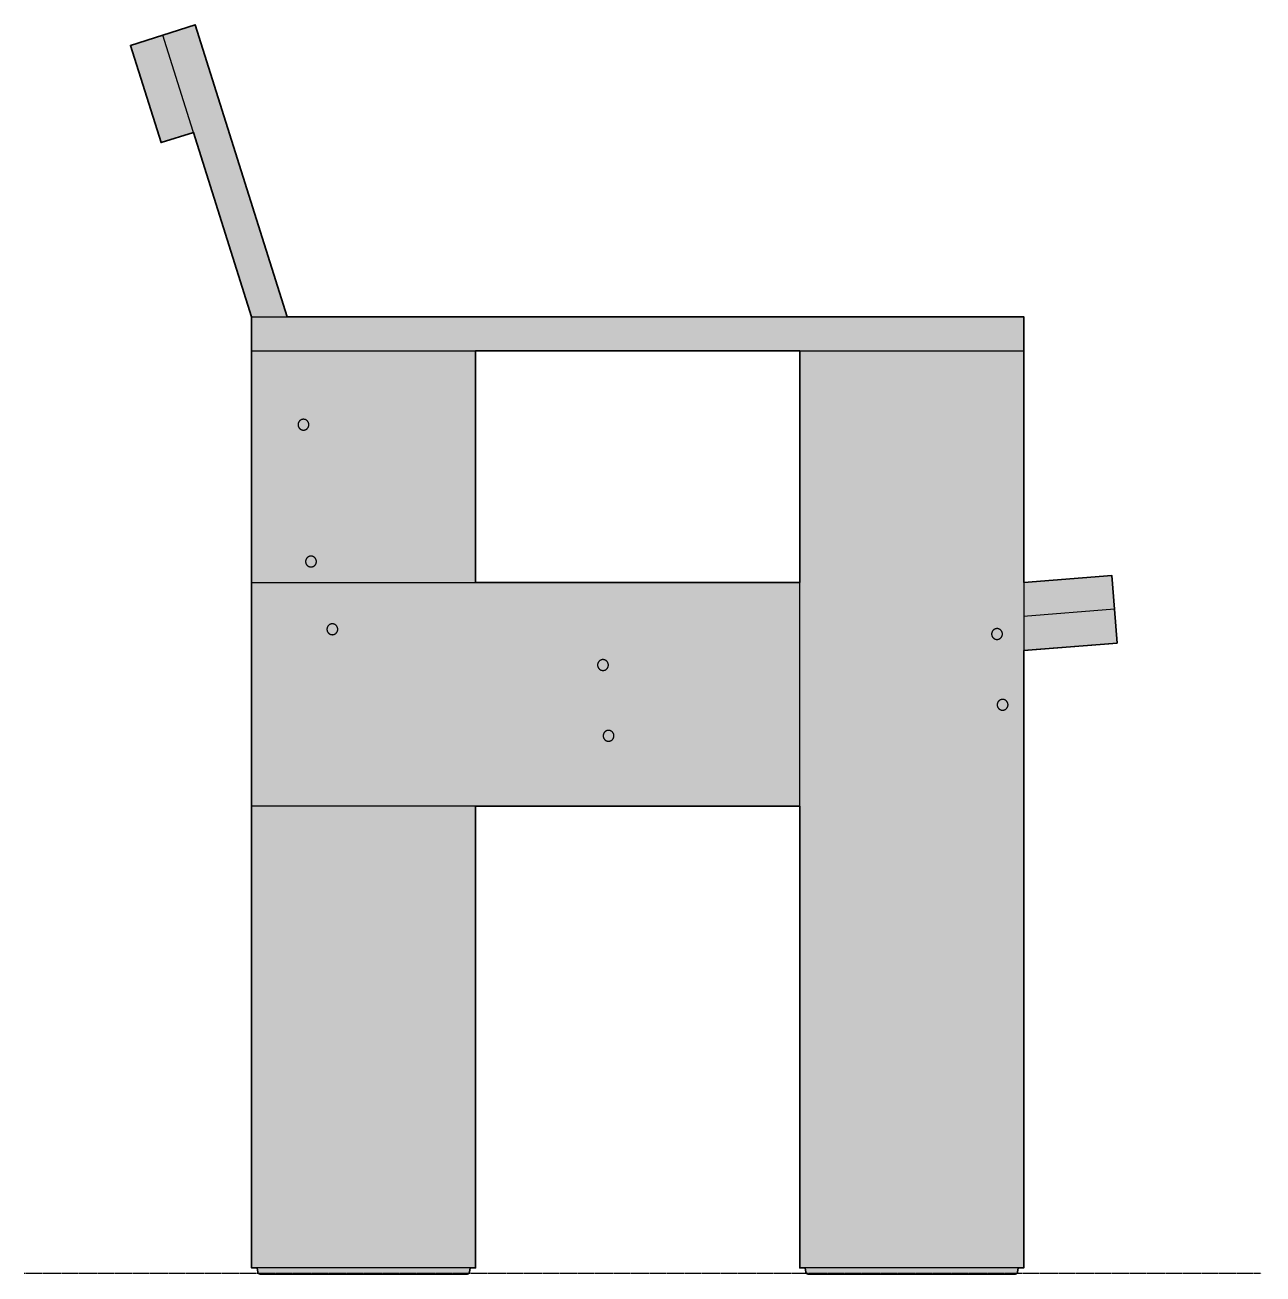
# Model space of a CAD drawing. Header units: millimetres. Extents: x 0 to 2777, y -1131 to 809.
# Drawn here: x 1975 to 2777, y 0 to 809 of the extents above; entities that cross this region are included whole.
import ezdxf

# ---------------------------------------------------------------- set-up
doc = ezdxf.new("R2010")
doc.units = ezdxf.units.MM
doc.linetypes.add('Dots', pattern=[1, 0, -1])
doc.layers.add('Blocks', color=7, linetype='Continuous')
doc.layers.add('Blocks$Fill', color=7, linetype='Continuous', true_color=0xffffff)
for name, color, linetype, lineweight, true_color in [('Blocks$Inner', 7, 'Continuous', 25, 0x007f00), ('Blocks$Outline', 7, 'Continuous', 35, 0xff3f3f), ('Groud', 7, 'Dots', 25, 0x243775)]:
    doc.layers.add(name, color=color, linetype=linetype, lineweight=lineweight, true_color=true_color)

# ---------------------------------------------------------------- blocks, each defined once
blk = doc.blocks.new('Crate Dining Bench Side')
at = {"layer": 'Blocks$Fill'}
h = blk.add_hatch(color=256, dxfattribs=at)
h.paths.add_polyline_path([(288.29, 3.51), (287.85, 0.72), (287.83, 0.67), (287.82, 0.63), (287.81, 0.58), (287.79, 0.53), (287.78, 0.48), (287.76, 0.43), (287.74, 0.39), (287.72, 0.34), (287.69, 0.3), (287.67, 0.25), (287.64, 0.21), (287.61, 0.17), (287.59, 0.13), (287.56, 0.09), (287.52, 0.05), (287.49, 0.01), (287.46, -0.03), (287.42, -0.06), (287.38, -0.1), (287.35, -0.13), (287.31, -0.17), (287.27, -0.2), (287.23, -0.23), (287.18, -0.25), (287.14, -0.28), (287.1, -0.31), (287.05, -0.33), (287.01, -0.35), (286.96, -0.37), (286.91, -0.39), (286.87, -0.41), (286.82, -0.42), (286.77, -0.44), (286.72, -0.45), (286.67, -0.46), (286.62, -0.47), (286.57, -0.48), (286.52, -0.48), (286.47, -0.49), (286.42, -0.49), (286.37, -0.49), (152.15, -0.49), (152.1, -0.49), (152.05, -0.48), (152, -0.48), (151.94, -0.47), (151.89, -0.46), (151.84, -0.45), (151.79, -0.44), (151.74, -0.42), (151.69, -0.4), (151.65, -0.39), (151.6, -0.37), (151.55, -0.34), (151.51, -0.32), (151.46, -0.3), (151.42, -0.27), (151.37, -0.24), (151.33, -0.21), (151.29, -0.18), (151.25, -0.15), (151.21, -0.12), (151.17, -0.08), (151.13, -0.04), (151.1, -0.01), (151.06, 0.03), (151.03, 0.07), (151, 0.11), (150.97, 0.15), (150.94, 0.2), (150.91, 0.24), (150.89, 0.29), (150.86, 0.33), (150.84, 0.38), (150.82, 0.43), (150.8, 0.47), (150.78, 0.52), (150.77, 0.57), (150.75, 0.62), (150.74, 0.67), (150.73, 0.72), (150.72, 0.77), (150.29, 3.51), (146.79, 3.51), (146.79, 302.51), (146.79, 619.51), (109.12, 738.97), (88.14, 732.36), (68.29, 795.3), (89.27, 801.92), (110.26, 808.53), (169.85, 619.51), (646.79, 619.51), (646.79, 597.51), (646.79, 447.51), (703.79, 451.99), (705.51, 430.06), (707.24, 408.13), (646.79, 403.37), (646.79, 3.51), (643.29, 3.51), (642.85, 0.72), (642.83, 0.67), (642.82, 0.63), (642.81, 0.58), (642.79, 0.53), (642.78, 0.48), (642.76, 0.43), (642.74, 0.39), (642.72, 0.34), (642.69, 0.3), (642.67, 0.25), (642.64, 0.21), (642.61, 0.17), (642.59, 0.13), (642.56, 0.09), (642.52, 0.05), (642.49, 0.01), (642.46, -0.03), (642.42, -0.06), (642.38, -0.1), (642.35, -0.13), (642.31, -0.17), (642.27, -0.2), (642.23, -0.23), (642.18, -0.25), (642.14, -0.28), (642.1, -0.31), (642.05, -0.33), (642.01, -0.35), (641.96, -0.37), (641.91, -0.39), (641.87, -0.41), (641.82, -0.42), (641.77, -0.44), (641.72, -0.45), (641.67, -0.46), (641.62, -0.47), (641.57, -0.48), (641.52, -0.48), (641.47, -0.49), (641.42, -0.49), (641.37, -0.49), (507.15, -0.49), (507.1, -0.49), (507.05, -0.48), (507, -0.48), (506.95, -0.47), (506.9, -0.46), (506.85, -0.45), (506.8, -0.44), (506.75, -0.42), (506.71, -0.41), (506.66, -0.39), (506.61, -0.37), (506.57, -0.35), (506.52, -0.33), (506.48, -0.31), (506.43, -0.28), (506.39, -0.25), (506.35, -0.23), (506.31, -0.2), (506.27, -0.17), (506.23, -0.13), (506.19, -0.1), (506.15, -0.06), (506.12, -0.03), (506.08, 0.01), (506.05, 0.05), (506.02, 0.09), (505.99, 0.13), (505.96, 0.17), (505.93, 0.21), (505.91, 0.25), (505.88, 0.3), (505.86, 0.34), (505.84, 0.39), (505.82, 0.43), (505.8, 0.48), (505.78, 0.53), (505.77, 0.58), (505.75, 0.63), (505.74, 0.67), (505.73, 0.72), (505.72, 0.77), (505.29, 3.51), (501.79, 3.51), (501.79, 302.51), (291.79, 302.51), (291.79, 3.51)], flags=0)
h.paths.add_polyline_path([(291.79, 447.51), (501.79, 447.51), (501.79, 597.51), (291.79, 597.51)], flags=0)
at = {"layer": 'Blocks$Inner'}
for p, q in [((146.79, 597.51), (646.79, 597.51)), ((291.79, 597.51), (291.79, 447.51)), ((705.51, 430.06), (646.78, 425.44))]:
    blk.add_line(p, q, dxfattribs=at)
for points in [[(169.85, 619.51), (110.26, 808.53), (89.27, 801.92), (68.29, 795.3), (88.14, 732.36), (109.12, 738.97)], [(501.79, 302.51), (146.79, 302.51), (146.79, 447.51), (146.79, 597.51), (146.79, 619.51), (89.27, 801.92)], [(146.79, 619.51), (646.79, 619.51), (646.79, 597.51), (646.79, 3.51), (501.79, 3.51), (501.79, 597.51)], [(146.79, 447.51), (501.79, 447.51)], [(646.79, 447.51), (703.79, 451.99), (705.51, 430.06), (707.24, 408.13), (646.78, 403.37)], [(291.79, 302.51), (291.79, 3.51), (146.79, 3.51), (146.79, 302.51)], [(288.29, 3.51), (287.85, 0.77), (287.85, 0.72), (287.83, 0.67), (287.82, 0.63), (287.81, 0.58), (287.79, 0.53), (287.78, 0.48), (287.76, 0.43), (287.74, 0.39), (287.72, 0.34), (287.69, 0.3), (287.67, 0.25), (287.64, 0.21), (287.61, 0.17), (287.59, 0.13), (287.56, 0.09), (287.52, 0.05), (287.49, 0.01), (287.46, -0.03), (287.42, -0.06), (287.38, -0.1), (287.35, -0.13), (287.31, -0.17), (287.27, -0.2), (287.23, -0.23), (287.18, -0.25), (287.14, -0.28), (287.1, -0.31), (287.05, -0.33), (287.01, -0.35), (286.96, -0.37), (286.91, -0.39), (286.87, -0.41), (286.82, -0.42), (286.77, -0.44), (286.72, -0.45), (286.67, -0.46), (286.62, -0.47), (286.57, -0.48), (286.52, -0.48), (286.47, -0.49), (286.42, -0.49), (286.37, -0.49), (286.31, -0.49), (285.22, -0.49), (284.89, -0.49), (153.68, -0.49), (153.46, -0.49), (152.28, -0.49), (152.2, -0.49), (152.15, -0.49), (152.1, -0.49), (152.05, -0.48), (152, -0.48), (151.94, -0.47), (151.89, -0.46), (151.84, -0.45), (151.79, -0.44), (151.74, -0.42), (151.69, -0.4), (151.65, -0.39), (151.6, -0.37), (151.55, -0.34), (151.51, -0.32), (151.46, -0.3), (151.42, -0.27), (151.37, -0.24), (151.33, -0.21), (151.29, -0.18), (151.25, -0.15), (151.21, -0.12), (151.17, -0.08), (151.13, -0.04), (151.1, -0.01), (151.06, 0.03), (151.03, 0.07), (151, 0.11), (150.97, 0.15), (150.94, 0.2), (150.91, 0.24), (150.89, 0.29), (150.86, 0.33), (150.84, 0.38), (150.82, 0.43), (150.8, 0.47), (150.78, 0.52), (150.77, 0.57), (150.75, 0.62), (150.74, 0.67), (150.73, 0.72), (150.72, 0.77), (150.29, 3.51)], [(643.29, 3.51), (642.85, 0.77), (642.85, 0.72), (642.83, 0.67), (642.82, 0.63), (642.81, 0.58), (642.79, 0.53), (642.78, 0.48), (642.76, 0.43), (642.74, 0.39), (642.72, 0.34), (642.69, 0.3), (642.67, 0.25), (642.64, 0.21), (642.61, 0.17), (642.59, 0.13), (642.56, 0.09), (642.52, 0.05), (642.49, 0.01), (642.46, -0.03), (642.42, -0.06), (642.38, -0.1), (642.35, -0.13), (642.31, -0.17), (642.27, -0.2), (642.23, -0.23), (642.18, -0.25), (642.14, -0.28), (642.1, -0.31), (642.05, -0.33), (642.01, -0.35), (641.96, -0.37), (641.91, -0.39), (641.87, -0.41), (641.82, -0.42), (641.77, -0.44), (641.72, -0.45), (641.67, -0.46), (641.62, -0.47), (641.57, -0.48), (641.52, -0.48), (641.47, -0.49), (641.42, -0.49), (641.37, -0.49), (641.31, -0.49), (640.22, -0.49), (639.89, -0.49), (508.68, -0.49), (508.46, -0.49), (507.28, -0.49), (507.2, -0.49), (507.15, -0.49), (507.1, -0.49), (507.05, -0.48), (507, -0.48), (506.95, -0.47), (506.9, -0.46), (506.85, -0.45), (506.8, -0.44), (506.75, -0.42), (506.71, -0.41), (506.66, -0.39), (506.61, -0.37), (506.57, -0.35), (506.52, -0.33), (506.48, -0.31), (506.43, -0.28), (506.39, -0.25), (506.35, -0.23), (506.31, -0.2), (506.27, -0.17), (506.23, -0.13), (506.19, -0.1), (506.15, -0.06), (506.12, -0.03), (506.08, 0.01), (506.05, 0.05), (506.02, 0.09), (505.99, 0.13), (505.96, 0.17), (505.93, 0.21), (505.91, 0.25), (505.88, 0.3), (505.86, 0.34), (505.84, 0.39), (505.82, 0.43), (505.8, 0.48), (505.78, 0.53), (505.77, 0.58), (505.75, 0.63), (505.74, 0.67), (505.73, 0.72), (505.72, 0.77), (505.29, 3.51)]]:
    blk.add_lwpolyline(points, dxfattribs=at)
for points in [[(183.85, 549.63), (183.85, 549.75), (183.85, 549.87), (183.83, 549.99), (183.82, 550.11), (183.8, 550.23), (183.78, 550.35), (183.75, 550.47), (183.72, 550.58), (183.69, 550.7), (183.65, 550.81), (183.6, 550.93), (183.56, 551.04), (183.51, 551.15), (183.45, 551.26), (183.39, 551.36), (183.33, 551.47), (183.27, 551.57), (183.2, 551.67), (183.13, 551.76), (183.05, 551.86), (182.97, 551.95), (182.89, 552.04), (182.81, 552.13), (182.72, 552.21), (182.63, 552.29), (182.54, 552.37), (182.44, 552.44), (182.34, 552.51), (182.24, 552.58), (182.14, 552.64), (182.03, 552.7), (181.93, 552.76), (181.82, 552.81), (181.71, 552.86), (181.59, 552.9), (181.48, 552.94), (181.37, 552.98), (181.25, 553.01), (181.13, 553.04), (181.01, 553.07), (180.89, 553.09), (180.78, 553.1), (180.66, 553.12), (180.53, 553.13), (180.41, 553.13), (180.29, 553.13), (180.17, 553.13), (180.05, 553.12), (179.93, 553.1), (179.81, 553.09), (179.69, 553.07), (179.57, 553.04), (179.46, 553.01), (179.34, 552.98), (179.23, 552.94), (179.11, 552.9), (179, 552.86), (178.89, 552.81), (178.78, 552.76), (178.67, 552.7), (178.57, 552.64), (178.47, 552.58), (178.37, 552.51), (178.27, 552.44), (178.17, 552.37), (178.08, 552.29), (177.99, 552.21), (177.9, 552.13), (177.82, 552.04), (177.73, 551.95), (177.66, 551.86), (177.58, 551.76), (177.51, 551.67), (177.44, 551.57), (177.37, 551.47), (177.31, 551.36), (177.25, 551.26), (177.2, 551.15), (177.15, 551.04), (177.1, 550.93), (177.06, 550.81), (177.02, 550.7), (176.99, 550.58), (176.96, 550.47), (176.93, 550.35), (176.91, 550.23), (176.89, 550.11), (176.87, 549.99), (176.86, 549.87), (176.86, 549.75), (176.85, 549.63), (176.86, 549.51), (176.86, 549.39), (176.87, 549.27), (176.89, 549.15), (176.91, 549.03), (176.93, 548.91), (176.96, 548.79), (176.99, 548.68), (177.02, 548.56), (177.06, 548.45), (177.1, 548.33), (177.15, 548.22), (177.2, 548.11), (177.25, 548), (177.31, 547.9), (177.37, 547.79), (177.44, 547.69), (177.51, 547.59), (177.58, 547.5), (177.66, 547.4), (177.73, 547.31), (177.82, 547.22), (177.9, 547.13), (177.99, 547.05), (178.08, 546.97), (178.17, 546.89), (178.27, 546.82), (178.37, 546.75), (178.47, 546.68), (178.57, 546.62), (178.67, 546.56), (178.78, 546.5), (178.89, 546.45), (179, 546.4), (179.11, 546.36), (179.23, 546.32), (179.34, 546.28), (179.46, 546.25), (179.57, 546.22), (179.69, 546.19), (179.81, 546.17), (179.93, 546.16), (180.05, 546.14), (180.17, 546.13), (180.29, 546.13), (180.41, 546.13), (180.53, 546.13), (180.66, 546.14), (180.78, 546.16), (180.89, 546.17), (181.01, 546.19), (181.13, 546.22), (181.25, 546.25), (181.37, 546.28), (181.48, 546.32), (181.59, 546.36), (181.71, 546.4), (181.82, 546.45), (181.93, 546.5), (182.03, 546.56), (182.14, 546.62), (182.24, 546.68), (182.34, 546.75), (182.44, 546.82), (182.54, 546.89), (182.63, 546.97), (182.72, 547.05), (182.81, 547.13), (182.89, 547.22), (182.97, 547.31), (183.05, 547.4), (183.13, 547.5), (183.2, 547.59), (183.27, 547.69), (183.33, 547.79), (183.39, 547.9), (183.45, 548), (183.51, 548.11), (183.56, 548.22), (183.6, 548.33), (183.65, 548.45), (183.69, 548.56), (183.72, 548.68), (183.75, 548.79), (183.78, 548.91), (183.8, 549.03), (183.82, 549.15), (183.83, 549.27), (183.85, 549.39), (183.85, 549.51)], [(188.73, 460.99), (188.73, 461.12), (188.72, 461.24), (188.71, 461.36), (188.7, 461.48), (188.68, 461.6), (188.66, 461.71), (188.63, 461.83), (188.6, 461.95), (188.56, 462.06), (188.53, 462.18), (188.48, 462.29), (188.44, 462.4), (188.39, 462.51), (188.33, 462.62), (188.27, 462.73), (188.21, 462.83), (188.15, 462.93), (188.08, 463.03), (188.01, 463.13), (187.93, 463.22), (187.85, 463.32), (187.77, 463.4), (187.69, 463.49), (187.6, 463.57), (187.51, 463.65), (187.41, 463.73), (187.32, 463.8), (187.22, 463.88), (187.12, 463.94), (187.02, 464.01), (186.91, 464.07), (186.81, 464.12), (186.7, 464.17), (186.59, 464.22), (186.47, 464.27), (186.36, 464.31), (186.24, 464.35), (186.13, 464.38), (186.01, 464.41), (185.89, 464.43), (185.77, 464.45), (185.65, 464.47), (185.53, 464.48), (185.41, 464.49), (185.29, 464.49), (185.17, 464.49), (185.05, 464.49), (184.93, 464.48), (184.81, 464.47), (184.69, 464.45), (184.57, 464.43), (184.45, 464.41), (184.34, 464.38), (184.22, 464.35), (184.1, 464.31), (183.99, 464.27), (183.88, 464.22), (183.77, 464.17), (183.66, 464.12), (183.55, 464.07), (183.45, 464.01), (183.34, 463.94), (183.24, 463.88), (183.15, 463.8), (183.05, 463.73), (182.96, 463.65), (182.87, 463.57), (182.78, 463.49), (182.69, 463.4), (182.61, 463.32), (182.53, 463.22), (182.46, 463.13), (182.39, 463.03), (182.32, 462.93), (182.25, 462.83), (182.19, 462.73), (182.13, 462.62), (182.08, 462.51), (182.03, 462.4), (181.98, 462.29), (181.94, 462.18), (181.9, 462.06), (181.86, 461.95), (181.83, 461.83), (181.81, 461.71), (181.78, 461.6), (181.77, 461.48), (181.75, 461.36), (181.74, 461.24), (181.73, 461.12), (181.73, 460.99), (181.73, 460.87), (181.74, 460.75), (181.75, 460.63), (181.77, 460.51), (181.78, 460.39), (181.81, 460.27), (181.83, 460.16), (181.86, 460.04), (181.9, 459.92), (181.94, 459.81), (181.98, 459.7), (182.03, 459.59), (182.08, 459.48), (182.13, 459.37), (182.19, 459.26), (182.25, 459.16), (182.32, 459.06), (182.39, 458.96), (182.46, 458.86), (182.53, 458.77), (182.61, 458.67), (182.69, 458.58), (182.78, 458.5), (182.87, 458.42), (182.96, 458.34), (183.05, 458.26), (183.15, 458.18), (183.24, 458.11), (183.34, 458.05), (183.45, 457.98), (183.55, 457.92), (183.66, 457.87), (183.77, 457.82), (183.88, 457.77), (183.99, 457.72), (184.1, 457.68), (184.22, 457.64), (184.34, 457.61), (184.45, 457.58), (184.57, 457.56), (184.69, 457.54), (184.81, 457.52), (184.93, 457.51), (185.05, 457.5), (185.17, 457.5), (185.29, 457.5), (185.41, 457.5), (185.53, 457.51), (185.65, 457.52), (185.77, 457.54), (185.89, 457.56), (186.01, 457.58), (186.13, 457.61), (186.24, 457.64), (186.36, 457.68), (186.47, 457.72), (186.59, 457.77), (186.7, 457.82), (186.81, 457.87), (186.91, 457.92), (187.02, 457.98), (187.12, 458.05), (187.22, 458.11), (187.32, 458.18), (187.41, 458.26), (187.51, 458.34), (187.6, 458.42), (187.69, 458.5), (187.77, 458.58), (187.85, 458.67), (187.93, 458.77), (188.01, 458.86), (188.08, 458.96), (188.15, 459.06), (188.21, 459.16), (188.27, 459.26), (188.33, 459.37), (188.39, 459.48), (188.44, 459.59), (188.48, 459.7), (188.53, 459.81), (188.56, 459.92), (188.6, 460.04), (188.63, 460.16), (188.66, 460.27), (188.68, 460.39), (188.7, 460.51), (188.71, 460.63), (188.72, 460.75), (188.73, 460.87)], [(202.56, 417.12), (202.56, 417.24), (202.56, 417.37), (202.55, 417.49), (202.53, 417.61), (202.51, 417.72), (202.49, 417.84), (202.46, 417.96), (202.43, 418.08), (202.4, 418.19), (202.36, 418.31), (202.32, 418.42), (202.27, 418.53), (202.22, 418.64), (202.16, 418.75), (202.11, 418.86), (202.04, 418.96), (201.98, 419.06), (201.91, 419.16), (201.84, 419.26), (201.76, 419.35), (201.68, 419.44), (201.6, 419.53), (201.52, 419.62), (201.43, 419.7), (201.34, 419.78), (201.25, 419.86), (201.15, 419.93), (201.05, 420), (200.95, 420.07), (200.85, 420.13), (200.74, 420.19), (200.64, 420.25), (200.53, 420.3), (200.42, 420.35), (200.31, 420.4), (200.19, 420.44), (200.08, 420.47), (199.96, 420.51), (199.84, 420.54), (199.73, 420.56), (199.61, 420.58), (199.49, 420.6), (199.37, 420.61), (199.25, 420.62), (199.13, 420.62), (199, 420.62), (198.88, 420.62), (198.76, 420.61), (198.64, 420.6), (198.52, 420.58), (198.4, 420.56), (198.29, 420.54), (198.17, 420.51), (198.05, 420.47), (197.94, 420.44), (197.82, 420.4), (197.71, 420.35), (197.6, 420.3), (197.49, 420.25), (197.39, 420.19), (197.28, 420.13), (197.18, 420.07), (197.08, 420), (196.98, 419.93), (196.88, 419.86), (196.79, 419.78), (196.7, 419.7), (196.61, 419.62), (196.53, 419.53), (196.45, 419.44), (196.37, 419.35), (196.29, 419.26), (196.22, 419.16), (196.15, 419.06), (196.09, 418.96), (196.02, 418.86), (195.97, 418.75), (195.91, 418.64), (195.86, 418.53), (195.81, 418.42), (195.77, 418.31), (195.73, 418.19), (195.7, 418.08), (195.67, 417.96), (195.64, 417.84), (195.62, 417.72), (195.6, 417.61), (195.58, 417.49), (195.57, 417.37), (195.57, 417.24), (195.56, 417.12), (195.57, 417), (195.57, 416.88), (195.58, 416.76), (195.6, 416.64), (195.62, 416.52), (195.64, 416.4), (195.67, 416.29), (195.7, 416.17), (195.73, 416.05), (195.77, 415.94), (195.81, 415.83), (195.86, 415.71), (195.91, 415.61), (195.97, 415.5), (196.02, 415.39), (196.09, 415.29), (196.15, 415.19), (196.22, 415.09), (196.29, 414.99), (196.37, 414.89), (196.45, 414.8), (196.53, 414.71), (196.61, 414.63), (196.7, 414.54), (196.79, 414.46), (196.88, 414.39), (196.98, 414.31), (197.08, 414.24), (197.18, 414.18), (197.28, 414.11), (197.39, 414.05), (197.49, 414), (197.6, 413.94), (197.71, 413.9), (197.82, 413.85), (197.94, 413.81), (198.05, 413.77), (198.17, 413.74), (198.29, 413.71), (198.4, 413.69), (198.52, 413.67), (198.64, 413.65), (198.76, 413.64), (198.88, 413.63), (199, 413.62), (199.13, 413.62), (199.25, 413.63), (199.37, 413.64), (199.49, 413.65), (199.61, 413.67), (199.73, 413.69), (199.84, 413.71), (199.96, 413.74), (200.08, 413.77), (200.19, 413.81), (200.31, 413.85), (200.42, 413.9), (200.53, 413.94), (200.64, 414), (200.74, 414.05), (200.85, 414.11), (200.95, 414.18), (201.05, 414.24), (201.15, 414.31), (201.25, 414.39), (201.34, 414.46), (201.43, 414.54), (201.52, 414.63), (201.6, 414.71), (201.68, 414.8), (201.76, 414.89), (201.84, 414.99), (201.91, 415.09), (201.98, 415.19), (202.04, 415.29), (202.11, 415.39), (202.16, 415.5), (202.22, 415.61), (202.27, 415.71), (202.32, 415.83), (202.36, 415.94), (202.4, 416.05), (202.43, 416.17), (202.46, 416.29), (202.49, 416.4), (202.51, 416.52), (202.53, 416.64), (202.55, 416.76), (202.56, 416.88), (202.56, 417)], [(633.04, 414.05), (633.03, 414.17), (633.03, 414.29), (633.02, 414.41), (633, 414.53), (632.98, 414.65), (632.96, 414.77), (632.93, 414.89), (632.9, 415.01), (632.87, 415.12), (632.83, 415.24), (632.79, 415.35), (632.74, 415.46), (632.69, 415.57), (632.63, 415.68), (632.58, 415.78), (632.51, 415.89), (632.45, 415.99), (632.38, 416.09), (632.31, 416.19), (632.23, 416.28), (632.16, 416.37), (632.07, 416.46), (631.99, 416.55), (631.9, 416.63), (631.81, 416.71), (631.72, 416.79), (631.62, 416.86), (631.52, 416.93), (631.42, 417), (631.32, 417.06), (631.22, 417.12), (631.11, 417.18), (631, 417.23), (630.89, 417.28), (630.78, 417.32), (630.66, 417.36), (630.55, 417.4), (630.43, 417.43), (630.31, 417.46), (630.2, 417.49), (630.08, 417.51), (629.96, 417.53), (629.84, 417.54), (629.72, 417.55), (629.6, 417.55), (629.47, 417.55), (629.35, 417.55), (629.23, 417.54), (629.11, 417.53), (628.99, 417.51), (628.87, 417.49), (628.76, 417.46), (628.64, 417.43), (628.52, 417.4), (628.41, 417.36), (628.29, 417.32), (628.18, 417.28), (628.07, 417.23), (627.96, 417.18), (627.86, 417.12), (627.75, 417.06), (627.65, 417), (627.55, 416.93), (627.45, 416.86), (627.35, 416.79), (627.26, 416.71), (627.17, 416.63), (627.08, 416.55), (627, 416.46), (626.92, 416.37), (626.84, 416.28), (626.76, 416.19), (626.69, 416.09), (626.62, 415.99), (626.56, 415.89), (626.49, 415.78), (626.44, 415.68), (626.38, 415.57), (626.33, 415.46), (626.28, 415.35), (626.24, 415.24), (626.2, 415.12), (626.17, 415.01), (626.14, 414.89), (626.11, 414.77), (626.09, 414.65), (626.07, 414.53), (626.05, 414.41), (626.04, 414.29), (626.04, 414.17), (626.04, 414.05), (626.04, 413.93), (626.04, 413.81), (626.05, 413.69), (626.07, 413.57), (626.09, 413.45), (626.11, 413.33), (626.14, 413.21), (626.17, 413.1), (626.2, 412.98), (626.24, 412.87), (626.28, 412.75), (626.33, 412.64), (626.38, 412.53), (626.44, 412.42), (626.49, 412.32), (626.56, 412.21), (626.62, 412.11), (626.69, 412.01), (626.76, 411.92), (626.84, 411.82), (626.92, 411.73), (627, 411.64), (627.08, 411.55), (627.17, 411.47), (627.26, 411.39), (627.35, 411.31), (627.45, 411.24), (627.55, 411.17), (627.65, 411.1), (627.75, 411.04), (627.86, 410.98), (627.96, 410.92), (628.07, 410.87), (628.18, 410.82), (628.29, 410.78), (628.41, 410.74), (628.52, 410.7), (628.64, 410.67), (628.76, 410.64), (628.87, 410.61), (628.99, 410.59), (629.11, 410.58), (629.23, 410.56), (629.35, 410.56), (629.47, 410.55), (629.6, 410.55), (629.72, 410.56), (629.84, 410.56), (629.96, 410.58), (630.08, 410.59), (630.2, 410.61), (630.31, 410.64), (630.43, 410.67), (630.55, 410.7), (630.66, 410.74), (630.78, 410.78), (630.89, 410.82), (631, 410.87), (631.11, 410.92), (631.22, 410.98), (631.32, 411.04), (631.42, 411.1), (631.52, 411.17), (631.62, 411.24), (631.72, 411.31), (631.81, 411.39), (631.9, 411.47), (631.99, 411.55), (632.07, 411.64), (632.16, 411.73), (632.23, 411.82), (632.31, 411.92), (632.38, 412.01), (632.45, 412.11), (632.51, 412.21), (632.58, 412.32), (632.63, 412.42), (632.69, 412.53), (632.74, 412.64), (632.79, 412.75), (632.83, 412.87), (632.87, 412.98), (632.9, 413.1), (632.93, 413.21), (632.96, 413.33), (632.98, 413.45), (633, 413.57), (633.02, 413.69), (633.03, 413.81), (633.03, 413.93)], [(377.82, 393.97), (377.82, 394.09), (377.82, 394.21), (377.81, 394.33), (377.79, 394.45), (377.77, 394.57), (377.75, 394.69), (377.72, 394.8), (377.69, 394.92), (377.66, 395.04), (377.62, 395.15), (377.58, 395.26), (377.53, 395.37), (377.48, 395.48), (377.42, 395.59), (377.37, 395.7), (377.3, 395.8), (377.24, 395.9), (377.17, 396), (377.1, 396.1), (377.02, 396.19), (376.94, 396.29), (376.86, 396.38), (376.78, 396.46), (376.69, 396.54), (376.6, 396.63), (376.51, 396.7), (376.41, 396.78), (376.31, 396.85), (376.21, 396.91), (376.11, 396.98), (376, 397.04), (375.9, 397.09), (375.79, 397.14), (375.68, 397.19), (375.57, 397.24), (375.45, 397.28), (375.34, 397.32), (375.22, 397.35), (375.1, 397.38), (374.98, 397.4), (374.87, 397.42), (374.75, 397.44), (374.63, 397.45), (374.51, 397.46), (374.38, 397.47), (374.26, 397.47), (374.14, 397.46), (374.02, 397.45), (373.9, 397.44), (373.78, 397.42), (373.66, 397.4), (373.55, 397.38), (373.43, 397.35), (373.31, 397.32), (373.2, 397.28), (373.08, 397.24), (372.97, 397.19), (372.86, 397.14), (372.75, 397.09), (372.64, 397.04), (372.54, 396.98), (372.44, 396.91), (372.34, 396.85), (372.24, 396.78), (372.14, 396.7), (372.05, 396.63), (371.96, 396.54), (371.87, 396.46), (371.79, 396.38), (371.7, 396.29), (371.63, 396.19), (371.55, 396.1), (371.48, 396), (371.41, 395.9), (371.34, 395.8), (371.28, 395.7), (371.23, 395.59), (371.17, 395.48), (371.12, 395.37), (371.07, 395.26), (371.03, 395.15), (370.99, 395.04), (370.96, 394.92), (370.93, 394.8), (370.9, 394.69), (370.88, 394.57), (370.86, 394.45), (370.84, 394.33), (370.83, 394.21), (370.83, 394.09), (370.82, 393.97), (370.83, 393.84), (370.83, 393.72), (370.84, 393.6), (370.86, 393.48), (370.88, 393.36), (370.9, 393.25), (370.93, 393.13), (370.96, 393.01), (370.99, 392.9), (371.03, 392.78), (371.07, 392.67), (371.12, 392.56), (371.17, 392.45), (371.23, 392.34), (371.28, 392.23), (371.34, 392.13), (371.41, 392.03), (371.48, 391.93), (371.55, 391.83), (371.63, 391.74), (371.7, 391.64), (371.79, 391.56), (371.87, 391.47), (371.96, 391.39), (372.05, 391.31), (372.14, 391.23), (372.24, 391.16), (372.34, 391.09), (372.44, 391.02), (372.54, 390.95), (372.64, 390.9), (372.75, 390.84), (372.86, 390.79), (372.97, 390.74), (373.08, 390.69), (373.2, 390.65), (373.31, 390.62), (373.43, 390.58), (373.55, 390.55), (373.66, 390.53), (373.78, 390.51), (373.9, 390.49), (374.02, 390.48), (374.14, 390.47), (374.26, 390.47), (374.38, 390.47), (374.51, 390.47), (374.63, 390.48), (374.75, 390.49), (374.87, 390.51), (374.98, 390.53), (375.1, 390.55), (375.22, 390.58), (375.34, 390.62), (375.45, 390.65), (375.57, 390.69), (375.68, 390.74), (375.79, 390.79), (375.9, 390.84), (376, 390.9), (376.11, 390.95), (376.21, 391.02), (376.31, 391.09), (376.41, 391.16), (376.51, 391.23), (376.6, 391.31), (376.69, 391.39), (376.78, 391.47), (376.86, 391.56), (376.94, 391.64), (377.02, 391.74), (377.1, 391.83), (377.17, 391.93), (377.24, 392.03), (377.3, 392.13), (377.37, 392.23), (377.42, 392.34), (377.48, 392.45), (377.53, 392.56), (377.58, 392.67), (377.62, 392.78), (377.66, 392.9), (377.69, 393.01), (377.72, 393.13), (377.75, 393.25), (377.77, 393.36), (377.79, 393.48), (377.81, 393.6), (377.82, 393.72), (377.82, 393.84)], [(636.64, 368.19), (636.64, 368.31), (636.64, 368.43), (636.63, 368.55), (636.61, 368.67), (636.59, 368.79), (636.57, 368.91), (636.54, 369.03), (636.51, 369.15), (636.48, 369.26), (636.44, 369.38), (636.39, 369.49), (636.35, 369.6), (636.3, 369.71), (636.24, 369.82), (636.19, 369.93), (636.12, 370.03), (636.06, 370.13), (635.99, 370.23), (635.92, 370.33), (635.84, 370.42), (635.76, 370.51), (635.68, 370.6), (635.6, 370.69), (635.51, 370.77), (635.42, 370.85), (635.33, 370.93), (635.23, 371), (635.13, 371.07), (635.03, 371.14), (634.93, 371.2), (634.82, 371.26), (634.72, 371.32), (634.61, 371.37), (634.5, 371.42), (634.39, 371.47), (634.27, 371.51), (634.16, 371.54), (634.04, 371.58), (633.92, 371.61), (633.8, 371.63), (633.69, 371.65), (633.57, 371.67), (633.45, 371.68), (633.33, 371.69), (633.2, 371.69), (633.08, 371.69), (632.96, 371.69), (632.84, 371.68), (632.72, 371.67), (632.6, 371.65), (632.48, 371.63), (632.37, 371.61), (632.25, 371.58), (632.13, 371.54), (632.02, 371.51), (631.9, 371.47), (631.79, 371.42), (631.68, 371.37), (631.57, 371.32), (631.46, 371.26), (631.36, 371.2), (631.26, 371.14), (631.16, 371.07), (631.06, 371), (630.96, 370.93), (630.87, 370.85), (630.78, 370.77), (630.69, 370.69), (630.61, 370.6), (630.52, 370.51), (630.45, 370.42), (630.37, 370.33), (630.3, 370.23), (630.23, 370.13), (630.16, 370.03), (630.1, 369.93), (630.05, 369.82), (629.99, 369.71), (629.94, 369.6), (629.89, 369.49), (629.85, 369.38), (629.81, 369.26), (629.78, 369.15), (629.75, 369.03), (629.72, 368.91), (629.7, 368.79), (629.68, 368.67), (629.66, 368.55), (629.65, 368.43), (629.65, 368.31), (629.64, 368.19), (629.65, 368.07), (629.65, 367.95), (629.66, 367.83), (629.68, 367.71), (629.7, 367.59), (629.72, 367.47), (629.75, 367.36), (629.78, 367.24), (629.81, 367.12), (629.85, 367.01), (629.89, 366.9), (629.94, 366.78), (629.99, 366.67), (630.05, 366.57), (630.1, 366.46), (630.16, 366.36), (630.23, 366.25), (630.3, 366.16), (630.37, 366.06), (630.45, 365.96), (630.52, 365.87), (630.61, 365.78), (630.69, 365.7), (630.78, 365.61), (630.87, 365.53), (630.96, 365.46), (631.06, 365.38), (631.16, 365.31), (631.26, 365.25), (631.36, 365.18), (631.46, 365.12), (631.57, 365.07), (631.68, 365.01), (631.79, 364.97), (631.9, 364.92), (632.02, 364.88), (632.13, 364.84), (632.25, 364.81), (632.37, 364.78), (632.48, 364.76), (632.6, 364.74), (632.72, 364.72), (632.84, 364.71), (632.96, 364.7), (633.08, 364.69), (633.2, 364.69), (633.33, 364.7), (633.45, 364.71), (633.57, 364.72), (633.69, 364.74), (633.8, 364.76), (633.92, 364.78), (634.04, 364.81), (634.16, 364.84), (634.27, 364.88), (634.39, 364.92), (634.5, 364.97), (634.61, 365.01), (634.72, 365.07), (634.82, 365.12), (634.93, 365.18), (635.03, 365.25), (635.13, 365.31), (635.23, 365.38), (635.33, 365.46), (635.42, 365.53), (635.51, 365.61), (635.6, 365.7), (635.68, 365.78), (635.76, 365.87), (635.84, 365.96), (635.92, 366.06), (635.99, 366.16), (636.06, 366.25), (636.12, 366.36), (636.19, 366.46), (636.24, 366.57), (636.3, 366.67), (636.35, 366.78), (636.39, 366.9), (636.44, 367.01), (636.48, 367.12), (636.51, 367.24), (636.54, 367.36), (636.57, 367.47), (636.59, 367.59), (636.61, 367.71), (636.63, 367.83), (636.64, 367.95), (636.64, 368.07)], [(381.43, 348.11), (381.43, 348.23), (381.43, 348.35), (381.41, 348.47), (381.4, 348.59), (381.38, 348.71), (381.36, 348.83), (381.33, 348.95), (381.3, 349.06), (381.27, 349.18), (381.23, 349.29), (381.18, 349.4), (381.14, 349.52), (381.09, 349.63), (381.03, 349.73), (380.97, 349.84), (380.91, 349.94), (380.85, 350.05), (380.78, 350.15), (380.71, 350.24), (380.63, 350.34), (380.55, 350.43), (380.47, 350.52), (380.39, 350.6), (380.3, 350.69), (380.21, 350.77), (380.12, 350.84), (380.02, 350.92), (379.92, 350.99), (379.82, 351.05), (379.72, 351.12), (379.61, 351.18), (379.51, 351.23), (379.4, 351.29), (379.29, 351.34), (379.17, 351.38), (379.06, 351.42), (378.95, 351.46), (378.83, 351.49), (378.71, 351.52), (378.59, 351.54), (378.48, 351.57), (378.36, 351.58), (378.24, 351.59), (378.11, 351.6), (377.99, 351.61), (377.87, 351.61), (377.75, 351.6), (377.63, 351.59), (377.51, 351.58), (377.39, 351.57), (377.27, 351.54), (377.15, 351.52), (377.04, 351.49), (376.92, 351.46), (376.81, 351.42), (376.69, 351.38), (376.58, 351.34), (376.47, 351.29), (376.36, 351.23), (376.25, 351.18), (376.15, 351.12), (376.05, 351.05), (375.95, 350.99), (375.85, 350.92), (375.75, 350.84), (375.66, 350.77), (375.57, 350.69), (375.48, 350.6), (375.4, 350.52), (375.31, 350.43), (375.24, 350.34), (375.16, 350.24), (375.09, 350.15), (375.02, 350.05), (374.95, 349.94), (374.89, 349.84), (374.83, 349.73), (374.78, 349.63), (374.73, 349.52), (374.68, 349.4), (374.64, 349.29), (374.6, 349.18), (374.57, 349.06), (374.54, 348.95), (374.51, 348.83), (374.49, 348.71), (374.47, 348.59), (374.45, 348.47), (374.44, 348.35), (374.44, 348.23), (374.43, 348.11), (374.44, 347.99), (374.44, 347.87), (374.45, 347.75), (374.47, 347.63), (374.49, 347.51), (374.51, 347.39), (374.54, 347.27), (374.57, 347.15), (374.6, 347.04), (374.64, 346.92), (374.68, 346.81), (374.73, 346.7), (374.78, 346.59), (374.83, 346.48), (374.89, 346.37), (374.95, 346.27), (375.02, 346.17), (375.09, 346.07), (375.16, 345.97), (375.24, 345.88), (375.31, 345.79), (375.4, 345.7), (375.48, 345.61), (375.57, 345.53), (375.66, 345.45), (375.75, 345.37), (375.85, 345.3), (375.95, 345.23), (376.05, 345.16), (376.15, 345.1), (376.25, 345.04), (376.36, 344.98), (376.47, 344.93), (376.58, 344.88), (376.69, 344.83), (376.81, 344.79), (376.92, 344.76), (377.04, 344.72), (377.15, 344.7), (377.27, 344.67), (377.39, 344.65), (377.51, 344.63), (377.63, 344.62), (377.75, 344.61), (377.87, 344.61), (377.99, 344.61), (378.11, 344.61), (378.24, 344.62), (378.36, 344.63), (378.48, 344.65), (378.59, 344.67), (378.71, 344.7), (378.83, 344.72), (378.95, 344.76), (379.06, 344.79), (379.17, 344.83), (379.29, 344.88), (379.4, 344.93), (379.51, 344.98), (379.61, 345.04), (379.72, 345.1), (379.82, 345.16), (379.92, 345.23), (380.02, 345.3), (380.12, 345.37), (380.21, 345.45), (380.3, 345.53), (380.39, 345.61), (380.47, 345.7), (380.55, 345.79), (380.63, 345.88), (380.71, 345.97), (380.78, 346.07), (380.85, 346.17), (380.91, 346.27), (380.97, 346.37), (381.03, 346.48), (381.09, 346.59), (381.14, 346.7), (381.18, 346.81), (381.23, 346.92), (381.27, 347.04), (381.3, 347.15), (381.33, 347.27), (381.36, 347.39), (381.38, 347.51), (381.4, 347.63), (381.41, 347.75), (381.43, 347.87), (381.43, 347.99)]]:
    blk.add_lwpolyline(points, close=True, dxfattribs=at)
at = {"layer": 'Blocks$Outline'}
for points in [[(109.12, 738.97), (88.14, 732.36), (68.29, 795.3), (89.27, 801.92), (110.26, 808.53), (169.85, 619.51)], [(146.79, 302.51), (146.79, 447.51), (146.79, 597.51), (146.79, 619.51), (109.12, 738.97)], [(169.85, 619.51), (646.79, 619.51), (646.79, 597.51), (646.79, 447.51)], [(501.79, 597.51), (291.79, 597.51)], [(291.79, 597.51), (291.79, 447.51)], [(501.79, 447.51), (501.79, 597.51)], [(291.79, 447.51), (501.79, 447.51)], [(646.79, 447.51), (703.79, 451.99), (705.51, 430.06), (707.24, 408.13), (646.79, 403.37)], [(646.79, 403.37), (646.79, 3.51), (643.29, 3.51)], [(150.29, 3.51), (146.79, 3.51), (146.79, 302.51)], [(291.79, 302.51), (291.79, 3.51), (288.29, 3.51)], [(501.79, 302.51), (291.79, 302.51)], [(505.29, 3.51), (501.79, 3.51), (501.79, 302.51)], [(288.29, 3.51), (287.85, 0.77), (287.85, 0.72), (287.83, 0.67), (287.82, 0.63), (287.81, 0.58), (287.79, 0.53), (287.78, 0.48), (287.76, 0.43), (287.74, 0.39), (287.72, 0.34), (287.69, 0.3), (287.67, 0.25), (287.64, 0.21), (287.61, 0.17), (287.59, 0.13), (287.56, 0.09), (287.52, 0.05), (287.49, 0.01), (287.46, -0.03), (287.42, -0.06), (287.38, -0.1), (287.35, -0.13), (287.31, -0.17), (287.27, -0.2), (287.23, -0.23), (287.18, -0.25), (287.14, -0.28), (287.1, -0.31), (287.05, -0.33), (287.01, -0.35), (286.96, -0.37), (286.91, -0.39), (286.87, -0.41), (286.82, -0.42), (286.77, -0.44), (286.72, -0.45), (286.67, -0.46), (286.62, -0.47), (286.57, -0.48), (286.52, -0.48), (286.47, -0.49), (286.42, -0.49), (286.37, -0.49), (286.31, -0.49), (285.22, -0.49), (284.89, -0.49), (153.68, -0.49), (153.46, -0.49), (152.28, -0.49), (152.2, -0.49), (152.15, -0.49), (152.1, -0.49), (152.05, -0.48), (152, -0.48), (151.94, -0.47), (151.89, -0.46), (151.84, -0.45), (151.79, -0.44), (151.74, -0.42), (151.69, -0.4), (151.65, -0.39), (151.6, -0.37), (151.55, -0.34), (151.51, -0.32), (151.46, -0.3), (151.42, -0.27), (151.37, -0.24), (151.33, -0.21), (151.29, -0.18), (151.25, -0.15), (151.21, -0.12), (151.17, -0.08), (151.13, -0.04), (151.1, -0.01), (151.06, 0.03), (151.03, 0.07), (151, 0.11), (150.97, 0.15), (150.94, 0.2), (150.91, 0.24), (150.89, 0.29), (150.86, 0.33), (150.84, 0.38), (150.82, 0.43), (150.8, 0.47), (150.78, 0.52), (150.77, 0.57), (150.75, 0.62), (150.74, 0.67), (150.73, 0.72), (150.72, 0.77), (150.29, 3.51)], [(643.29, 3.51), (642.85, 0.77), (642.85, 0.72), (642.83, 0.67), (642.82, 0.63), (642.81, 0.58), (642.79, 0.53), (642.78, 0.48), (642.76, 0.43), (642.74, 0.39), (642.72, 0.34), (642.69, 0.3), (642.67, 0.25), (642.64, 0.21), (642.61, 0.17), (642.59, 0.13), (642.56, 0.09), (642.52, 0.05), (642.49, 0.01), (642.46, -0.03), (642.42, -0.06), (642.38, -0.1), (642.35, -0.13), (642.31, -0.17), (642.27, -0.2), (642.23, -0.23), (642.18, -0.25), (642.14, -0.28), (642.1, -0.31), (642.05, -0.33), (642.01, -0.35), (641.96, -0.37), (641.91, -0.39), (641.87, -0.41), (641.82, -0.42), (641.77, -0.44), (641.72, -0.45), (641.67, -0.46), (641.62, -0.47), (641.57, -0.48), (641.52, -0.48), (641.47, -0.49), (641.42, -0.49), (641.37, -0.49), (641.31, -0.49), (640.22, -0.49), (639.89, -0.49), (508.68, -0.49), (508.46, -0.49), (507.28, -0.49), (507.2, -0.49), (507.15, -0.49), (507.1, -0.49), (507.05, -0.48), (507, -0.48), (506.95, -0.47), (506.9, -0.46), (506.85, -0.45), (506.8, -0.44), (506.75, -0.42), (506.71, -0.41), (506.66, -0.39), (506.61, -0.37), (506.57, -0.35), (506.52, -0.33), (506.48, -0.31), (506.43, -0.28), (506.39, -0.25), (506.35, -0.23), (506.31, -0.2), (506.27, -0.17), (506.23, -0.13), (506.19, -0.1), (506.15, -0.06), (506.12, -0.03), (506.08, 0.01), (506.05, 0.05), (506.02, 0.09), (505.99, 0.13), (505.96, 0.17), (505.93, 0.21), (505.91, 0.25), (505.88, 0.3), (505.86, 0.34), (505.84, 0.39), (505.82, 0.43), (505.8, 0.48), (505.78, 0.53), (505.77, 0.58), (505.75, 0.63), (505.74, 0.67), (505.73, 0.72), (505.72, 0.77), (505.29, 3.51)]]:
    blk.add_lwpolyline(points, dxfattribs=at)

msp = doc.modelspace()

# ---------------------------------------------------------------- linework, layer by layer
at = {"layer": 'Groud'}
msp.add_lwpolyline([(1975.44, 0), (2777.24, 0)], dxfattribs=at)

# ---------------------------------------------------------------- block references
at = {"layer": 'Blocks'}
msp.add_blockref('Crate Dining Bench Side', (1975.44, 0), dxfattribs=at)

doc.saveas('drawing.dxf')
